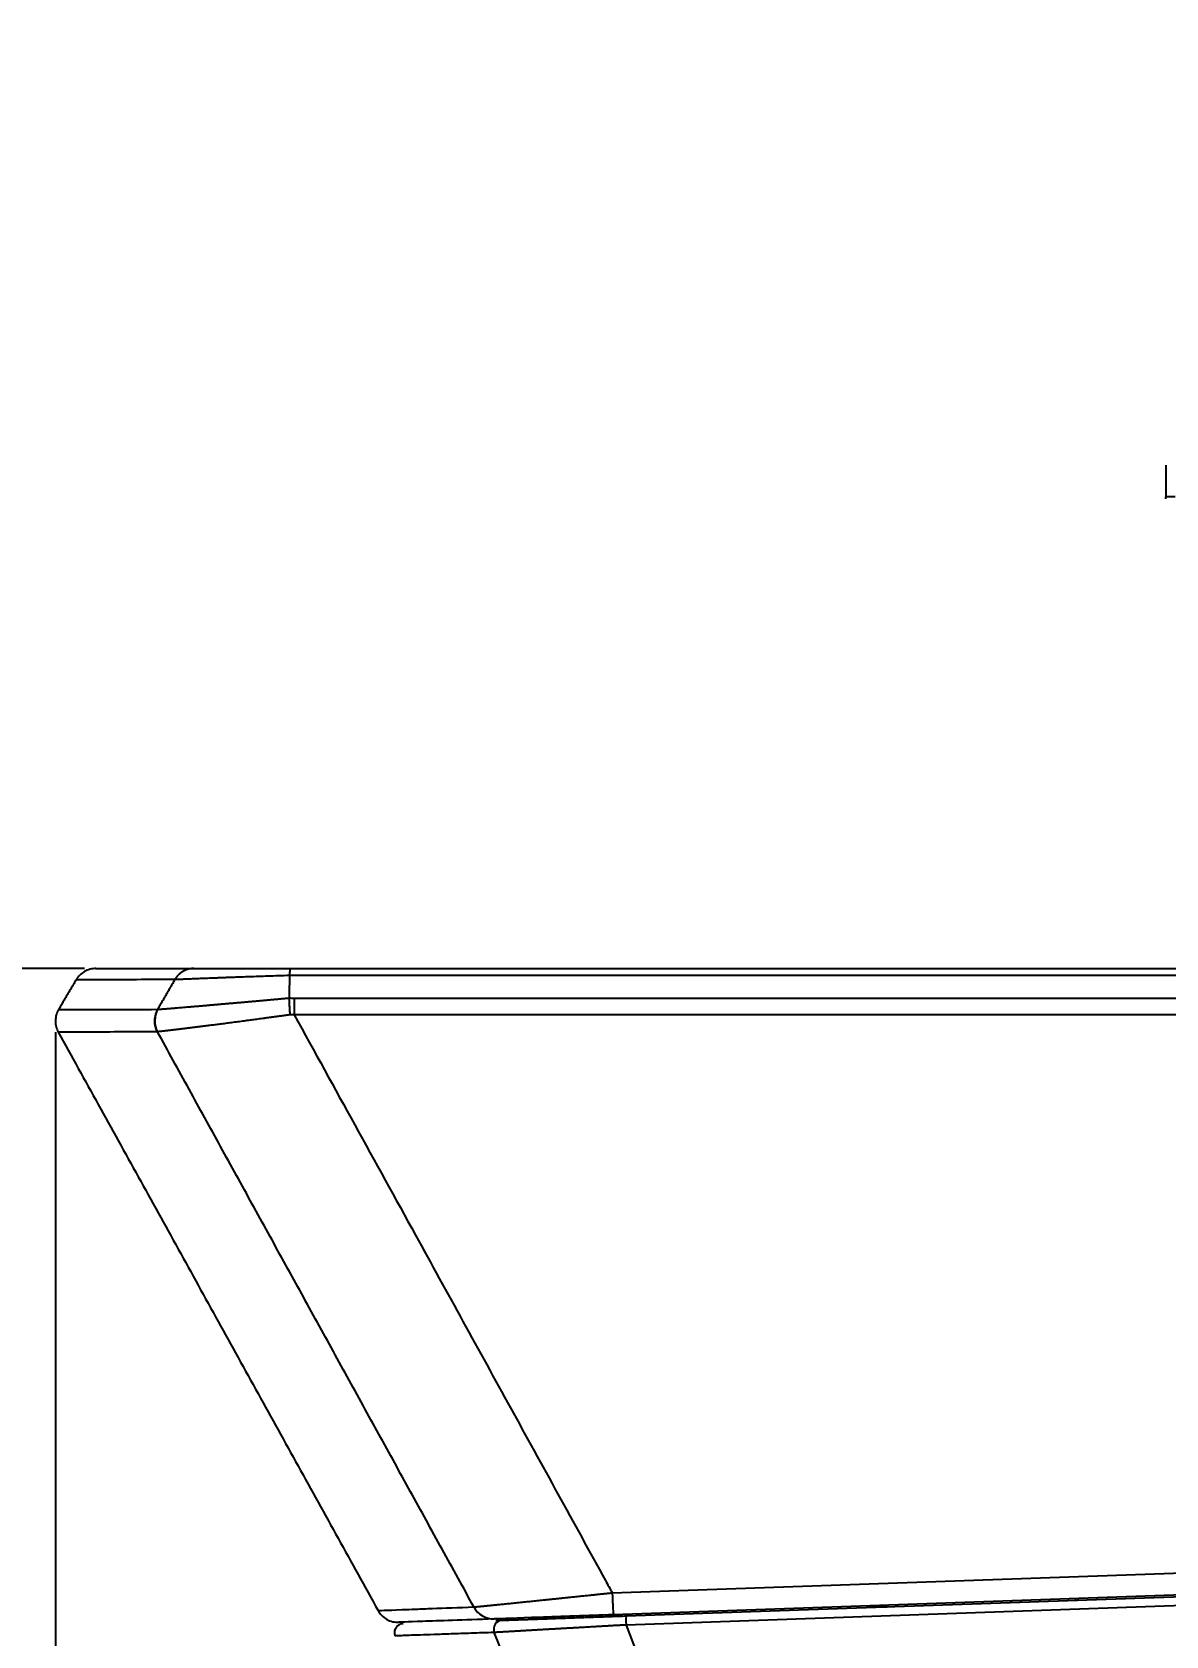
# Model space of a CAD drawing. Header units: millimetres. Extents: x 6110 to 6704, y -2661 to -1821.
# Drawn here: x 6510.3 to 6572.4, y -2432.6 to -2344.6 of the extents above; entities that cross this region are included whole.
import ezdxf

# ---------------------------------------------------------------- set-up
doc = ezdxf.new("R2010")
doc.units = ezdxf.units.MM
doc.header["$LTSCALE"] = 0.1
doc.linetypes.add('HIDDEN2', pattern=[4.7625, 3.175, -1.5875])
doc.layers.add('1', color=4, linetype='HIDDEN2', lineweight=13)
doc.layers.add('DIM', color=3, linetype='Continuous', lineweight=9)
doc.styles.get("Standard").update_dxf_attribs({"font": 'arial.ttf'})
doc.dimstyles.new('ISO-25', dxfattribs={"dimtxt": 2.5, "dimasz": 2.5, "dimexe": 1.25, "dimexo": 0.625, "dimtad": 1, "dimlfac": 5, "dimtxsty": 'Standard', "dimcen": 2.5, "dimadec": 0, "dimazin": 0, "dimtfac": 1, "dimtmove": 0, "dimatfit": 3, "dimfxl": 1, "dimarcsym": 0})

# ---------------------------------------------------------------- blocks, each defined once
blk = doc.blocks.new('*D39')
at = {"layer": 'Defpoints', "color": 0, "transparency": 16777216}
for p in [(6513.773, -2395.98), (6477.754, -2595.98), (6513.773, -2595.98)]:
    blk.add_point(p, dxfattribs=at)
at = {"layer": 'DIM', "color": 0, "lineweight": -2, "transparency": 16777216}
for p, q in [((6513.148, -2395.98), (6476.504, -2395.98)), ((6477.754, -2400.98), (6477.754, -2590.98)), ((6513.148, -2595.98), (6476.504, -2595.98))]:
    blk.add_line(p, q, dxfattribs=at)
at = {"layer": 'DIM', "color": 0, "transparency": 16777216}
for points in [[(6476.921, -2400.98), (6478.587, -2400.98), (6477.754, -2395.98)], [(6476.921, -2590.98), (6478.587, -2590.98), (6477.754, -2595.98)]]:
    blk.add_solid(points, dxfattribs=at)
at = {"layer": 'DIM', "color": 0, "transparency": 16777216, "insert": (6473.604, -2495.98), "char_height": 5, "attachment_point": 5, "rotation": 90, "bg_fill": 3, "box_fill_scale": 1.1, "bg_fill_color": 256, "bg_fill_true_color": 13158600, "bg_fill_transparency": 0}
blk.add_mtext('800( {\\fGulim|b0|i0|c129|p50;세면대 높이)}', dxfattribs=at)
blk = doc.blocks.new('*D44')
at = {"layer": 'Defpoints', "color": 0, "transparency": 16777216}
for p in [(6511.558, -2398.849), (6619.617, -2532.542), (6619.617, -2547.836)]:
    blk.add_point(p, dxfattribs=at)
at = {"layer": 'DIM', "color": 0, "lineweight": -2, "transparency": 16777216}
for p, q in [((6511.558, -2399.474), (6511.558, -2549.086)), ((6619.617, -2533.167), (6619.617, -2549.086)), ((6516.558, -2547.836), (6614.617, -2547.836))]:
    blk.add_line(p, q, dxfattribs=at)
at = {"layer": 'DIM', "color": 0, "transparency": 16777216}
for points in [[(6516.558, -2547.003), (6516.558, -2548.669), (6511.558, -2547.836)], [(6614.617, -2547.003), (6614.617, -2548.669), (6619.617, -2547.836)]]:
    blk.add_solid(points, dxfattribs=at)
at = {"layer": 'DIM', "color": 0, "transparency": 16777216, "insert": (6565.588, -2544.206), "char_height": 5, "attachment_point": 5, "bg_fill": 3, "box_fill_scale": 1.1, "bg_fill_color": 256, "bg_fill_true_color": 13158600, "bg_fill_transparency": 0}
blk.add_mtext('432,2', dxfattribs=at)

msp = doc.modelspace()

# ---------------------------------------------------------------- hatches: boundary and pattern name
at = {"layer": 'DIM'}
h = msp.add_hatch(dxfattribs=at)
h.set_pattern_fill('ANSI31', color=2)
edge = h.paths.add_edge_path()
edge.add_line((6619.617, -2595.98), (6619.617, -1962.206))
edge.add_line((6634.617, -1966.11), (6619.617, -1966.11))
edge.add_line((6634.617, -2610.98), (6634.617, -1966.11))
edge.add_line((6634.617, -2610.98), (6184.457, -2610.98))
edge.add_line((6619.617, -2595.98), (6184.457, -2595.98))
edge.add_line((6184.457, -2610.98), (6184.457, -2595.98))

# ---------------------------------------------------------------- linework, layer by layer
at = {"layer": '1', "color": 7, "linetype": 'Continuous', "lineweight": -3}
for p, q in [((6572.44, -2368.371), (6572.44, -2370.121)), ((6572.44, -2370.224), (6572.44, -2370.121)), ((6572.94, -2370.121), (6572.44, -2370.121)), ((6587.317, -2396.362), (6524.392, -2396.362)), ((6524.415, -2395.98), (6587.317, -2395.98)), ((6524.654, -2397.598), (6587.317, -2397.598)), ((6587.693, -2398.51), (6524.646, -2398.51)), ((6542.084, -2430.213), (6588.073, -2428.607)), ((6588.147, -2429.812), (6542.158, -2431.418)), ((6542.851, -2431.48), (6588.283, -2429.894)), ((6590.51, -2430.315), (6542.842, -2431.98)), ((6556.205, -2430.928), (6556.203, -2430.98)), ((6567.492, -2430.62), (6567.492, -2430.534)), ((6542.159, -2431.418), (6542.155, -2431.418)), ((6556.203, -2430.98), (6557.158, -2430.98)), ((6556.242, -2430.98), (6556.242, -2431.012))]:
    msp.add_line(p, q, dxfattribs=at)
for centre, major_axis, ratio, start_param, end_param in [((6518.217, -2398.858), (-0.072, 1.248), 0.968462, 0.976027, 2.008343), ((6524.676, -2398.466), (0, 1.25), 0.024711, 0.802851, 1.605703), ((6542.115, -2430.169), (0.044, -1.249), 0.025914, 4.746412, 6.283185), ((6535.566, -2430.398), (0.044, -1.249), 0.967772, 5.171489, 6.283185), ((6536.071, -2432.217), (0.017, -0.5), 0.964129, 3.141593, 5.027815), ((6542.868, -2431.98), (0.017, -0.5), 0.052304, 3.141593, 4.710562)]:
    msp.add_ellipse(centre, major_axis=major_axis, ratio=ratio, start_param=start_param, end_param=end_param, dxfattribs=at)
for points, degree in [([(6512.698, -2396.593), (6511.73, -2398.233)], 1), ([(6518.103, -2396.589), (6517.161, -2398.217)], 1), ([(6524.392, -2396.362), (6524.383, -2396.772), (6524.373, -2397.183), (6524.363, -2397.593)], 3), ([(6517.161, -2398.217), (6517.166, -2398.217), (6517.171, -2398.216), (6517.176, -2398.216)], 3), ([(6524.363, -2397.592), (6524.46, -2397.596), (6524.557, -2397.598), (6524.654, -2397.598)], 3), ([(6524.646, -2398.51), (6524.567, -2398.515), (6524.488, -2398.52), (6524.41, -2398.524)], 3), ([(6511.714, -2399.471), (6529.243, -2431.185)], 1), ([(6517.153, -2399.449), (6517.147, -2399.45), (6517.14, -2399.45), (6517.134, -2399.451)], 3), ([(6535.701, -2431.73), (6535.875, -2431.724), (6536.054, -2431.717)], 2), ([(6538.904, -2440.908), (6537.808, -2438.069), (6536.712, -2435.229), (6535.619, -2432.388)], 3), ([(6542.842, -2431.98), (6543.93, -2434.815), (6545.019, -2437.651), (6546.11, -2440.485)], 3)]:
    msp.add_open_spline(points, degree=degree, dxfattribs=at)
for points, degree, knots in [([(6513.773, -2395.98), (6513.665, -2395.981), (6513.452, -2396.008), (6513.146, -2396.132), (6512.883, -2396.333), (6512.752, -2396.502), (6512.696, -2396.596)], 3, [0, 0, 0, 0, 0.245749, 0.500008, 0.754263, 1, 1, 1, 1]), ([(6518.103, -2396.589), (6516.307, -2396.59), (6514.959, -2396.592), (6513.151, -2396.593), (6512.698, -2396.593), (6512.698, -2396.593)], 3, [0, 0, 0, 0, 0.500114, 0.500114, 1, 1, 1, 1]), ([(6513.773, -2395.98), (6513.773, -2395.98), (6514.225, -2395.98), (6516.017, -2395.98), (6517.36, -2395.98), (6519.142, -2395.98)], 3, [0, 0, 0, 0, 0.499986, 0.499986, 1, 1, 1, 1]), ([(6524.392, -2396.362), (6524.184, -2396.369), (6523.982, -2396.376), (6523.59, -2396.389), (6523.4, -2396.395), (6523.034, -2396.407), (6522.857, -2396.413), (6522.519, -2396.425), (6522.356, -2396.43), (6522.046, -2396.441), (6521.897, -2396.446), (6521.615, -2396.456), (6521.481, -2396.461), (6521.322, -2396.467), (6521.275, -2396.469), (6521.227, -2396.47), (6521.208, -2396.471), (6521.205, -2396.471), (6521.204, -2396.471), (6521.204, -2396.471), (6521.204, -2396.471), (6521.204, -2396.471), (6521.203, -2396.471), (6521.202, -2396.471), (6521.195, -2396.471), (6521.177, -2396.472), (6521.066, -2396.476), (6520.871, -2396.483), (6520.697, -2396.49), (6520.569, -2396.495), (6520.527, -2396.496), (6520.443, -2396.499), (6520.402, -2396.501), (6520.2, -2396.508), (6520.046, -2396.514), (6519.758, -2396.525), (6519.622, -2396.53), (6519.369, -2396.54), (6519.251, -2396.544), (6519.033, -2396.553), (6518.933, -2396.557), (6518.748, -2396.564), (6518.665, -2396.567), (6518.513, -2396.573), (6518.445, -2396.576), (6518.323, -2396.581), (6518.27, -2396.583), (6518.176, -2396.586), (6518.136, -2396.588), (6518.103, -2396.589)], 3, [0, 0, 0, 0, 0.0625, 0.0625, 0.125, 0.125, 0.1875, 0.1875, 0.25, 0.25, 0.3125, 0.3125, 0.375, 0.375, 0.390625, 0.398437, 0.399414, 0.399902, 0.399963, 0.399994, 0.399994, 0.400024, 0.400024, 0.400146, 0.400391, 0.402344, 0.40625, 0.4375, 0.46875, 0.46875, 0.484375, 0.484375, 0.5, 0.5, 0.5625, 0.5625, 0.625, 0.625, 0.6875, 0.6875, 0.75, 0.75, 0.8125, 0.8125, 0.875, 0.875, 0.9375, 0.9375, 1, 1, 1, 1]), ([(6519.142, -2395.98), (6519.434, -2395.98), (6520.192, -2395.98), (6522.095, -2395.98), (6523.239, -2395.98), (6524.415, -2395.98)], 3, [0, 0, 0, 0, 0.5, 0.5, 1, 1, 1, 1]), ([(6524.415, -2395.98), (6524.413, -2395.98), (6524.41, -2395.989), (6524.406, -2396.022), (6524.404, -2396.047), (6524.401, -2396.113), (6524.399, -2396.153), (6524.395, -2396.248), (6524.394, -2396.302), (6524.392, -2396.362)], 3, [0, 0, 0, 0, 0.25, 0.25, 0.5, 0.5, 0.75, 0.75, 1, 1, 1, 1]), ([(6511.732, -2398.231), (6511.677, -2398.325), (6511.592, -2398.522), (6511.544, -2398.849), (6511.583, -2399.176), (6511.662, -2399.376), (6511.714, -2399.471)], 3, [0, 0, 0, 0, 0.245745, 0.5, 0.754255, 1, 1, 1, 1]), ([(6511.73, -2398.233), (6511.731, -2398.233), (6512.185, -2398.232), (6514.003, -2398.227), (6515.357, -2398.223), (6517.161, -2398.217)], 3, [0, 0, 0, 0, 0.499945, 0.499945, 1, 1, 1, 1]), ([(6517.161, -2398.217), (6517.136, -2398.261), (6517.112, -2398.308), (6517.071, -2398.405), (6517.053, -2398.455), (6517.024, -2398.559), (6517.012, -2398.612), (6516.996, -2398.721), (6516.991, -2398.775), (6516.989, -2398.885), (6516.991, -2398.94), (6517.003, -2399.049), (6517.012, -2399.103), (6517.037, -2399.208), (6517.053, -2399.259), (6517.089, -2399.358), (6517.111, -2399.405), (6517.134, -2399.451)], 3, [0, 0, 0, 0, 0.125, 0.125, 0.25, 0.25, 0.375, 0.375, 0.5, 0.5, 0.625, 0.625, 0.75, 0.75, 0.875, 0.875, 1, 1, 1, 1]), ([(6517.176, -2398.216), (6517.178, -2398.216), (6517.181, -2398.216), (6517.187, -2398.215), (6517.194, -2398.215), (6517.2, -2398.214), (6517.208, -2398.214), (6517.215, -2398.213), (6517.224, -2398.212), (6517.233, -2398.212), (6517.242, -2398.211), (6517.252, -2398.21), (6517.263, -2398.209), (6517.274, -2398.209), (6517.286, -2398.208), (6517.299, -2398.207), (6517.312, -2398.206), (6517.326, -2398.205), (6517.341, -2398.204), (6517.357, -2398.203), (6517.373, -2398.201), (6517.39, -2398.2), (6517.409, -2398.199), (6517.428, -2398.197), (6517.448, -2398.196), (6517.469, -2398.194), (6517.491, -2398.193), (6517.513, -2398.191), (6517.538, -2398.189), (6517.563, -2398.187), (6517.589, -2398.185), (6517.616, -2398.183), (6517.645, -2398.181), (6517.675, -2398.179), (6517.706, -2398.176), (6517.738, -2398.174), (6517.772, -2398.171), (6517.806, -2398.168), (6517.843, -2398.165), (6517.881, -2398.162), (6517.92, -2398.159), (6517.961, -2398.156), (6518.003, -2398.153), (6518.047, -2398.149), (6518.092, -2398.145), (6518.139, -2398.142), (6518.222, -2398.135), (6518.345, -2398.125), (6518.511, -2398.111), (6518.685, -2398.096), (6518.866, -2398.081), (6519.055, -2398.065), (6519.249, -2398.048), (6519.45, -2398.031), (6519.657, -2398.013), (6519.827, -2397.998), (6519.957, -2397.987), (6520.043, -2397.979), (6520.131, -2397.972), (6520.219, -2397.964), (6520.307, -2397.956), (6520.397, -2397.948), (6520.487, -2397.94), (6520.578, -2397.932), (6520.669, -2397.924), (6520.761, -2397.916), (6520.853, -2397.908), (6520.946, -2397.9), (6521.04, -2397.892), (6521.134, -2397.884), (6521.229, -2397.876), (6521.324, -2397.867), (6521.42, -2397.859), (6521.516, -2397.851), (6521.613, -2397.842), (6521.71, -2397.834), (6521.808, -2397.825), (6521.906, -2397.817), (6521.984, -2397.81), (6522.044, -2397.805), (6522.083, -2397.801), (6522.123, -2397.798), (6522.162, -2397.794), (6522.202, -2397.791), (6522.242, -2397.787), (6522.282, -2397.784), (6522.321, -2397.78), (6522.361, -2397.777), (6522.401, -2397.773), (6522.441, -2397.77), (6522.481, -2397.766), (6522.522, -2397.763), (6522.562, -2397.759), (6522.602, -2397.755), (6522.642, -2397.752), (6522.683, -2397.748), (6522.723, -2397.745), (6522.763, -2397.741), (6522.804, -2397.737), (6522.844, -2397.734), (6522.885, -2397.73), (6522.925, -2397.726), (6522.966, -2397.723), (6523.007, -2397.719), (6523.047, -2397.715), (6523.088, -2397.712), (6523.129, -2397.708), (6523.17, -2397.704), (6523.21, -2397.7), (6523.251, -2397.697), (6523.292, -2397.693), (6523.333, -2397.689), (6523.374, -2397.685), (6523.415, -2397.682), (6523.456, -2397.678), (6523.497, -2397.674), (6523.538, -2397.67), (6523.579, -2397.666), (6523.62, -2397.663), (6523.662, -2397.659), (6523.703, -2397.655), (6523.744, -2397.651), (6523.785, -2397.647), (6523.826, -2397.644), (6523.868, -2397.64), (6523.909, -2397.636), (6523.95, -2397.632), (6523.991, -2397.628), (6524.033, -2397.624), (6524.074, -2397.62), (6524.115, -2397.616), (6524.156, -2397.613), (6524.198, -2397.609), (6524.239, -2397.605), (6524.28, -2397.601), (6524.322, -2397.597), (6524.349, -2397.594), (6524.363, -2397.593)], 3, [0, 0, 0, 0, 0.002207, 0.004567, 0.007082, 0.00975, 0.012571, 0.015546, 0.018675, 0.021956, 0.02539, 0.028977, 0.032717, 0.036609, 0.040653, 0.04485, 0.049199, 0.0537, 0.058353, 0.063157, 0.068113, 0.073221, 0.07848, 0.08389, 0.089451, 0.095164, 0.101028, 0.107042, 0.113208, 0.119524, 0.125991, 0.132609, 0.139378, 0.146297, 0.153366, 0.160587, 0.167957, 0.175479, 0.18315, 0.190972, 0.198945, 0.207067, 0.21534, 0.223763, 0.232337, 0.24106, 0.249933, 0.277846, 0.305734, 0.333595, 0.361426, 0.389224, 0.416983, 0.444699, 0.472365, 0.499977, 0.510934, 0.52188, 0.532816, 0.543743, 0.55466, 0.565568, 0.576468, 0.58736, 0.598245, 0.609123, 0.619995, 0.63086, 0.64172, 0.652574, 0.663422, 0.674266, 0.685105, 0.695939, 0.70677, 0.717596, 0.728418, 0.739237, 0.750052, 0.754373, 0.758692, 0.763012, 0.767331, 0.77165, 0.775968, 0.780286, 0.784603, 0.78892, 0.793237, 0.797553, 0.801869, 0.806185, 0.8105, 0.814815, 0.819129, 0.823443, 0.827757, 0.83207, 0.836383, 0.840696, 0.845008, 0.84932, 0.853631, 0.857943, 0.862253, 0.866564, 0.870874, 0.875184, 0.879493, 0.883802, 0.88811, 0.892419, 0.896726, 0.901034, 0.905341, 0.909648, 0.913954, 0.91826, 0.922566, 0.926871, 0.931176, 0.93548, 0.939784, 0.944088, 0.948391, 0.952694, 0.956996, 0.961299, 0.9656, 0.969902, 0.974203, 0.978503, 0.982803, 0.987103, 0.991402, 0.995701, 1, 1, 1, 1]), ([(6524.363, -2397.593), (6524.364, -2397.623), (6524.365, -2397.654), (6524.367, -2397.721), (6524.368, -2397.756), (6524.371, -2397.828), (6524.372, -2397.866), (6524.376, -2397.943), (6524.377, -2397.983), (6524.381, -2398.063), (6524.383, -2398.105), (6524.387, -2398.188), (6524.39, -2398.23), (6524.395, -2398.314), (6524.398, -2398.356), (6524.403, -2398.439), (6524.406, -2398.481), (6524.41, -2398.522)], 3, [0, 0, 0, 0, 0.125, 0.125, 0.25, 0.25, 0.375, 0.375, 0.5, 0.5, 0.625, 0.625, 0.75, 0.75, 0.875, 0.875, 1, 1, 1, 1]), ([(6524.409, -2398.52), (6524.402, -2398.521), (6524.387, -2398.523), (6524.363, -2398.526), (6524.34, -2398.529), (6524.315, -2398.533), (6524.29, -2398.536), (6524.264, -2398.54), (6524.237, -2398.543), (6524.209, -2398.547), (6524.181, -2398.551), (6524.152, -2398.555), (6524.122, -2398.559), (6524.092, -2398.563), (6524.061, -2398.567), (6524.029, -2398.572), (6523.996, -2398.576), (6523.962, -2398.581), (6523.928, -2398.585), (6523.893, -2398.59), (6523.858, -2398.595), (6523.821, -2398.6), (6523.784, -2398.605), (6523.746, -2398.61), (6523.708, -2398.615), (6523.668, -2398.621), (6523.628, -2398.626), (6523.587, -2398.632), (6523.545, -2398.637), (6523.503, -2398.643), (6523.46, -2398.649), (6523.416, -2398.655), (6523.372, -2398.661), (6523.326, -2398.667), (6523.28, -2398.673), (6523.233, -2398.68), (6523.139, -2398.692), (6523.001, -2398.711), (6522.824, -2398.735), (6522.658, -2398.757), (6522.505, -2398.778), (6522.363, -2398.797), (6522.233, -2398.814), (6522.114, -2398.83), (6521.914, -2398.857), (6521.637, -2398.894), (6521.287, -2398.94), (6520.958, -2398.983), (6520.649, -2399.023), (6520.362, -2399.06), (6520.095, -2399.094), (6519.912, -2399.116), (6519.805, -2399.13), (6519.765, -2399.135), (6519.725, -2399.14), (6519.685, -2399.145), (6519.646, -2399.15), (6519.607, -2399.154), (6519.569, -2399.159), (6519.53, -2399.164), (6519.492, -2399.169), (6519.454, -2399.174), (6519.416, -2399.179), (6519.379, -2399.183), (6519.342, -2399.188), (6519.305, -2399.193), (6519.268, -2399.197), (6519.232, -2399.202), (6519.196, -2399.206), (6519.161, -2399.211), (6519.125, -2399.215), (6519.09, -2399.22), (6519.055, -2399.224), (6519.02, -2399.229), (6518.986, -2399.233), (6518.952, -2399.237), (6518.918, -2399.241), (6518.885, -2399.246), (6518.852, -2399.25), (6518.819, -2399.254), (6518.786, -2399.258), (6518.754, -2399.262), (6518.722, -2399.266), (6518.69, -2399.27), (6518.659, -2399.274), (6518.628, -2399.278), (6518.597, -2399.282), (6518.567, -2399.286), (6518.536, -2399.289), (6518.506, -2399.293), (6518.477, -2399.297), (6518.447, -2399.3), (6518.418, -2399.304), (6518.39, -2399.307), (6518.361, -2399.311), (6518.333, -2399.314), (6518.305, -2399.318), (6518.278, -2399.321), (6518.25, -2399.324), (6518.223, -2399.328), (6518.197, -2399.331), (6518.17, -2399.334), (6518.144, -2399.337), (6518.119, -2399.34), (6518.093, -2399.343), (6518.068, -2399.346), (6518.043, -2399.349), (6518.019, -2399.352), (6517.994, -2399.355), (6517.97, -2399.358), (6517.947, -2399.361), (6517.923, -2399.363), (6517.9, -2399.366), (6517.877, -2399.369), (6517.855, -2399.371), (6517.833, -2399.374), (6517.811, -2399.377), (6517.789, -2399.379), (6517.768, -2399.381), (6517.747, -2399.384), (6517.726, -2399.386), (6517.706, -2399.389), (6517.686, -2399.391), (6517.666, -2399.393), (6517.647, -2399.395), (6517.627, -2399.397), (6517.608, -2399.4), (6517.59, -2399.402), (6517.571, -2399.404), (6517.553, -2399.406), (6517.536, -2399.408), (6517.518, -2399.41), (6517.501, -2399.411), (6517.484, -2399.413), (6517.468, -2399.415), (6517.451, -2399.417), (6517.435, -2399.419), (6517.419, -2399.42), (6517.404, -2399.422), (6517.389, -2399.424), (6517.374, -2399.425), (6517.359, -2399.427), (6517.345, -2399.428), (6517.331, -2399.43), (6517.317, -2399.431), (6517.304, -2399.433), (6517.29, -2399.434), (6517.277, -2399.436), (6517.265, -2399.437), (6517.252, -2399.438), (6517.24, -2399.44), (6517.228, -2399.441), (6517.217, -2399.442), (6517.205, -2399.444), (6517.194, -2399.445), (6517.183, -2399.446), (6517.173, -2399.447), (6517.163, -2399.448), (6517.156, -2399.449), (6517.153, -2399.449)], 3, [0, 0, 0, 0, 0.002277, 0.004628, 0.007054, 0.009555, 0.01213, 0.014781, 0.017506, 0.020307, 0.023184, 0.026136, 0.029165, 0.032269, 0.03545, 0.038708, 0.042042, 0.045453, 0.048942, 0.052508, 0.056152, 0.059874, 0.063674, 0.067552, 0.071509, 0.075545, 0.079659, 0.083854, 0.088127, 0.092481, 0.096914, 0.101428, 0.106022, 0.110697, 0.115452, 0.120289, 0.125208, 0.144777, 0.163243, 0.180586, 0.196787, 0.211833, 0.22571, 0.238405, 0.249911, 0.29017, 0.329009, 0.366365, 0.402184, 0.436422, 0.469042, 0.500016, 0.505165, 0.510306, 0.515441, 0.520569, 0.525691, 0.530805, 0.535913, 0.541013, 0.546106, 0.551192, 0.556271, 0.561342, 0.566406, 0.571462, 0.576511, 0.581552, 0.586585, 0.59161, 0.596627, 0.601636, 0.606637, 0.61163, 0.616615, 0.621591, 0.626559, 0.631519, 0.63647, 0.641412, 0.646346, 0.65127, 0.656186, 0.661094, 0.665992, 0.670881, 0.675761, 0.680632, 0.685494, 0.690346, 0.695189, 0.700023, 0.704847, 0.709662, 0.714467, 0.719262, 0.724048, 0.728824, 0.73359, 0.738346, 0.743092, 0.747829, 0.752555, 0.757271, 0.761977, 0.766673, 0.771358, 0.776034, 0.780699, 0.785353, 0.789998, 0.794631, 0.799254, 0.803867, 0.808469, 0.813061, 0.817641, 0.822211, 0.82677, 0.831319, 0.835857, 0.840383, 0.844899, 0.849404, 0.853898, 0.858381, 0.862853, 0.867314, 0.871763, 0.876202, 0.88063, 0.885046, 0.889451, 0.893845, 0.898228, 0.902599, 0.906959, 0.911308, 0.915646, 0.919972, 0.924287, 0.92859, 0.932882, 0.937163, 0.941432, 0.94569, 0.949937, 0.954172, 0.958395, 0.962607, 0.966808, 0.970997, 0.975175, 0.979341, 0.983496, 0.987639, 0.991771, 0.995891, 1, 1, 1, 1]), ([(6524.646, -2398.51), (6526.863, -2402.541), (6529.081, -2406.572), (6533.034, -2413.759), (6534.769, -2416.914), (6538.24, -2423.224), (6539.976, -2426.38), (6541.835, -2429.761), (6541.959, -2429.987), (6542.084, -2430.213)], 3, [0, 0, 0, 0, 0.381485, 0.381485, 0.680051, 0.680051, 0.978618, 0.978618, 1, 1, 1, 1]), ([(6517.134, -2399.451), (6515.358, -2399.458), (6513.997, -2399.463), (6512.176, -2399.47), (6511.715, -2399.472), (6511.715, -2399.472)], 3, [0, 0, 0, 0, 0.500124, 0.500124, 1, 1, 1, 1]), ([(6534.502, -2430.989), (6533.922, -2429.936), (6532.763, -2427.829), (6531.026, -2424.669), (6529.289, -2421.512), (6527.553, -2418.355), (6525.818, -2415.201), (6524.083, -2412.047), (6522.349, -2408.896), (6520.617, -2405.746), (6518.884, -2402.597), (6517.73, -2400.498), (6517.153, -2399.449)], 3, [0, 0, 0, 0, 0.100215, 0.200382, 0.300501, 0.400573, 0.500596, 0.600572, 0.700501, 0.800381, 0.900214, 1, 1, 1, 1]), ([(6534.502, -2430.989), (6534.503, -2430.989), (6534.507, -2430.989), (6534.512, -2430.988), (6534.517, -2430.988), (6534.522, -2430.987), (6534.528, -2430.987), (6534.533, -2430.986), (6534.538, -2430.986), (6534.544, -2430.985), (6534.55, -2430.985), (6534.555, -2430.984), (6534.561, -2430.984), (6534.567, -2430.983), (6534.573, -2430.983), (6534.579, -2430.982), (6534.585, -2430.981), (6534.591, -2430.981), (6534.597, -2430.98), (6534.603, -2430.98), (6534.609, -2430.979), (6534.615, -2430.979), (6534.622, -2430.978), (6534.628, -2430.977), (6534.635, -2430.977), (6534.641, -2430.976), (6534.648, -2430.976), (6534.655, -2430.975), (6534.661, -2430.974), (6534.668, -2430.974), (6534.675, -2430.973), (6534.682, -2430.972), (6534.689, -2430.972), (6534.696, -2430.971), (6534.703, -2430.97), (6534.71, -2430.97), (6534.718, -2430.969), (6534.725, -2430.968), (6534.733, -2430.967), (6534.74, -2430.967), (6534.748, -2430.966), (6534.755, -2430.965), (6534.763, -2430.965), (6534.771, -2430.964), (6534.778, -2430.963), (6534.786, -2430.962), (6534.794, -2430.962), (6534.802, -2430.961), (6534.81, -2430.96), (6534.818, -2430.959), (6534.827, -2430.958), (6534.835, -2430.958), (6534.843, -2430.957), (6534.851, -2430.956), (6534.86, -2430.955), (6534.868, -2430.954), (6534.877, -2430.953), (6534.886, -2430.953), (6534.894, -2430.952), (6534.903, -2430.951), (6534.912, -2430.95), (6534.921, -2430.949), (6534.93, -2430.948), (6534.939, -2430.947), (6534.948, -2430.946), (6534.957, -2430.946), (6534.967, -2430.945), (6534.976, -2430.944), (6534.985, -2430.943), (6534.995, -2430.942), (6535.004, -2430.941), (6535.014, -2430.94), (6535.023, -2430.939), (6535.033, -2430.938), (6535.043, -2430.937), (6535.053, -2430.936), (6535.062, -2430.935), (6535.072, -2430.934), (6535.082, -2430.933), (6535.093, -2430.932), (6535.103, -2430.931), (6535.113, -2430.93), (6535.123, -2430.929), (6535.134, -2430.928), (6535.144, -2430.927), (6535.154, -2430.926), (6535.165, -2430.925), (6535.176, -2430.924), (6535.186, -2430.923), (6535.197, -2430.922), (6535.208, -2430.921), (6535.219, -2430.92), (6535.23, -2430.918), (6535.241, -2430.917), (6535.252, -2430.916), (6535.263, -2430.915), (6535.274, -2430.914), (6535.285, -2430.913), (6535.296, -2430.912), (6535.308, -2430.911), (6535.319, -2430.909), (6535.331, -2430.908), (6535.342, -2430.907), (6535.354, -2430.906), (6535.366, -2430.905), (6535.377, -2430.904), (6535.389, -2430.902), (6535.401, -2430.901), (6535.413, -2430.9), (6535.425, -2430.899), (6535.437, -2430.898), (6535.449, -2430.896), (6535.462, -2430.895), (6535.474, -2430.894), (6535.486, -2430.893), (6535.499, -2430.891), (6535.511, -2430.89), (6535.524, -2430.889), (6535.536, -2430.888), (6535.549, -2430.886), (6535.632, -2430.878), (6535.796, -2430.862), (6536.055, -2430.836), (6536.338, -2430.807), (6536.647, -2430.775), (6536.98, -2430.741), (6537.262, -2430.712), (6537.483, -2430.69), (6537.637, -2430.674), (6537.798, -2430.658), (6537.966, -2430.641), (6538.142, -2430.622), (6538.326, -2430.604), (6538.518, -2430.584), (6538.717, -2430.563), (6538.925, -2430.542), (6539.139, -2430.519), (6539.361, -2430.496), (6539.586, -2430.473), (6539.829, -2430.448), (6540.107, -2430.419), (6540.443, -2430.384), (6540.714, -2430.356), (6540.899, -2430.336), (6540.979, -2430.328), (6541.056, -2430.32), (6541.132, -2430.312), (6541.206, -2430.304), (6541.278, -2430.297), (6541.348, -2430.289), (6541.416, -2430.282), (6541.482, -2430.275), (6541.547, -2430.269), (6541.609, -2430.262), (6541.669, -2430.256), (6541.728, -2430.25), (6541.784, -2430.244), (6541.839, -2430.238), (6541.891, -2430.233), (6541.942, -2430.227), (6541.991, -2430.222), (6542.038, -2430.218), (6542.069, -2430.214), (6542.084, -2430.213)], 3, [0, 0, 0, 0, 0.00202, 0.004041, 0.006064, 0.008089, 0.010116, 0.012144, 0.014174, 0.016205, 0.018239, 0.020274, 0.02231, 0.024349, 0.026388, 0.02843, 0.030473, 0.032518, 0.034565, 0.036613, 0.038663, 0.040714, 0.042767, 0.044822, 0.046878, 0.048936, 0.050996, 0.053057, 0.05512, 0.057185, 0.059251, 0.061318, 0.063387, 0.065458, 0.067531, 0.069604, 0.07168, 0.073757, 0.075836, 0.077916, 0.079998, 0.082081, 0.084166, 0.086252, 0.08834, 0.09043, 0.092521, 0.094613, 0.096707, 0.098803, 0.1009, 0.102999, 0.105099, 0.1072, 0.109303, 0.111408, 0.113514, 0.115622, 0.117731, 0.119841, 0.121953, 0.124066, 0.126181, 0.128297, 0.130415, 0.132534, 0.134655, 0.136777, 0.1389, 0.141025, 0.143151, 0.145279, 0.147408, 0.149538, 0.15167, 0.153803, 0.155937, 0.158073, 0.160211, 0.162349, 0.164489, 0.16663, 0.168773, 0.170917, 0.173062, 0.175209, 0.177357, 0.179506, 0.181657, 0.183809, 0.185962, 0.188116, 0.190272, 0.192429, 0.194587, 0.196747, 0.198908, 0.20107, 0.203233, 0.205397, 0.207563, 0.20973, 0.211898, 0.214068, 0.216238, 0.21841, 0.220583, 0.222758, 0.224933, 0.22711, 0.229287, 0.231466, 0.233646, 0.235828, 0.23801, 0.240194, 0.242378, 0.244564, 0.246751, 0.248939, 0.251128, 0.28998, 0.329984, 0.371116, 0.413341, 0.456617, 0.500895, 0.518472, 0.536658, 0.555448, 0.574837, 0.594817, 0.615381, 0.636521, 0.658225, 0.680483, 0.703283, 0.726611, 0.750453, 0.773283, 0.801736, 0.835694, 0.874997, 0.883127, 0.891053, 0.898777, 0.906298, 0.913619, 0.92074, 0.927662, 0.934386, 0.940914, 0.947245, 0.953382, 0.959325, 0.965075, 0.970633, 0.976, 0.981176, 0.986164, 0.990963, 0.995575, 1, 1, 1, 1]), ([(6529.243, -2431.185), (6529.244, -2431.185), (6529.691, -2431.168), (6530.795, -2431.127), (6531.043, -2431.118), (6531.593, -2431.097), (6532.498, -2431.064), (6533.639, -2431.021), (6534.502, -2430.989)], 3, [0, 0, 0, 0, 0.49988, 0.49988, 0.62491, 0.62491, 0.74994, 1, 1, 1, 1]), ([(6529.243, -2431.185), (6529.299, -2431.286), (6529.435, -2431.468), (6529.713, -2431.683), (6530.04, -2431.811), (6530.266, -2431.833), (6530.381, -2431.83)], 3, [0, 0, 0, 0, 0.245206, 0.5, 0.754794, 1, 1, 1, 1]), ([(6535.61, -2431.647), (6533.872, -2431.708), (6532.568, -2431.753), (6530.821, -2431.814), (6530.381, -2431.83), (6530.381, -2431.83)], 3, [0, 0, 0, 0, 0.500039, 0.500039, 1, 1, 1, 1]), ([(6542.158, -2431.418), (6541.428, -2431.444), (6540.717, -2431.469), (6539.335, -2431.517), (6538.677, -2431.54), (6536.904, -2431.602), (6535.979, -2431.634), (6535.61, -2431.647)], 3, [0, 0, 0, 0, 0.25, 0.25, 0.5, 0.5, 1, 1, 1, 1]), ([(6536.054, -2431.717), (6536.358, -2431.707), (6537.028, -2431.683), (6537.684, -2431.661), (6538.606, -2431.628), (6539.52, -2431.596), (6540.613, -2431.558), (6541.696, -2431.52), (6542.851, -2431.48)], 2, [0, 0, 0, 0.25, 0.25, 0.5, 0.5, 0.75, 0.75, 1, 1, 1]), ([(6530.625, -2431.907), (6530.589, -2431.908), (6530.516, -2431.919), (6530.408, -2431.96), (6530.307, -2432.029), (6530.223, -2432.124), (6530.166, -2432.237), (6530.14, -2432.357), (6530.143, -2432.473), (6530.16, -2432.544), (6530.172, -2432.578)], 3, [0, 0, 0, 0, 0.11325, 0.23596, 0.365969, 0.499982, 0.633998, 0.764013, 0.886734, 1, 1, 1, 1]), ([(6535.619, -2432.388), (6535.169, -2432.404), (6534.326, -2432.433), (6533.225, -2432.471), (6532.291, -2432.504), (6531.524, -2432.53), (6530.926, -2432.551), (6530.496, -2432.566), (6530.235, -2432.575), (6530.173, -2432.577), (6530.172, -2432.577), (6530.172, -2432.577)], 3, [0, 0, 0, 0, 0.124405, 0.248811, 0.373216, 0.497621, 0.622027, 0.746432, 0.870837, 0.995242, 1, 1, 1, 1]), ([(6542.842, -2431.98), (6542.837, -2431.98), (6542.826, -2431.981), (6542.806, -2431.982), (6542.781, -2431.983), (6542.751, -2431.985), (6542.716, -2431.986), (6542.675, -2431.988), (6542.63, -2431.991), (6542.579, -2431.993), (6542.523, -2431.996), (6542.461, -2431.999), (6542.395, -2432.003), (6542.323, -2432.007), (6542.246, -2432.011), (6542.163, -2432.015), (6542.075, -2432.02), (6541.982, -2432.025), (6541.884, -2432.031), (6541.78, -2432.037), (6541.671, -2432.043), (6541.556, -2432.05), (6541.437, -2432.057), (6541.312, -2432.064), (6541.182, -2432.071), (6541.047, -2432.079), (6540.907, -2432.087), (6540.762, -2432.096), (6540.612, -2432.104), (6540.473, -2432.112), (6540.347, -2432.119), (6540.236, -2432.125), (6540.128, -2432.132), (6540.021, -2432.138), (6539.917, -2432.144), (6539.814, -2432.149), (6539.714, -2432.155), (6539.615, -2432.161), (6539.519, -2432.166), (6539.425, -2432.172), (6539.333, -2432.177), (6539.243, -2432.182), (6539.156, -2432.187), (6539.07, -2432.191), (6538.986, -2432.196), (6538.905, -2432.201), (6538.825, -2432.205), (6538.748, -2432.209), (6538.673, -2432.214), (6538.599, -2432.218), (6538.528, -2432.222), (6538.459, -2432.225), (6538.391, -2432.229), (6538.334, -2432.232), (6538.285, -2432.235), (6538.245, -2432.238), (6538.205, -2432.24), (6538.166, -2432.242), (6538.126, -2432.244), (6538.087, -2432.247), (6538.049, -2432.249), (6538.01, -2432.251), (6537.972, -2432.253), (6537.934, -2432.256), (6537.897, -2432.258), (6537.859, -2432.26), (6537.822, -2432.262), (6537.785, -2432.264), (6537.749, -2432.266), (6537.713, -2432.269), (6537.677, -2432.271), (6537.641, -2432.273), (6537.605, -2432.275), (6537.57, -2432.277), (6537.535, -2432.279), (6537.501, -2432.281), (6537.467, -2432.283), (6537.433, -2432.285), (6537.399, -2432.287), (6537.366, -2432.289), (6537.332, -2432.291), (6537.3, -2432.293), (6537.267, -2432.295), (6537.235, -2432.297), (6537.203, -2432.299), (6537.171, -2432.301), (6537.14, -2432.303), (6537.109, -2432.305), (6537.078, -2432.307), (6537.047, -2432.308), (6537.017, -2432.31), (6536.987, -2432.312), (6536.957, -2432.314), (6536.928, -2432.315), (6536.899, -2432.317), (6536.87, -2432.319), (6536.842, -2432.321), (6536.814, -2432.322), (6536.786, -2432.324), (6536.758, -2432.325), (6536.731, -2432.327), (6536.704, -2432.329), (6536.677, -2432.33), (6536.651, -2432.332), (6536.625, -2432.333), (6536.599, -2432.335), (6536.574, -2432.336), (6536.548, -2432.338), (6536.524, -2432.339), (6536.499, -2432.34), (6536.475, -2432.342), (6536.451, -2432.343), (6536.427, -2432.344), (6536.403, -2432.346), (6536.38, -2432.347), (6536.357, -2432.348), (6536.335, -2432.35), (6536.313, -2432.351), (6536.291, -2432.352), (6536.269, -2432.353), (6536.248, -2432.354), (6536.226, -2432.356), (6536.206, -2432.357), (6536.185, -2432.358), (6536.165, -2432.359), (6536.145, -2432.36), (6536.125, -2432.361), (6536.106, -2432.362), (6536.087, -2432.363), (6536.068, -2432.364), (6536.049, -2432.365), (6536.031, -2432.366), (6536.013, -2432.367), (6535.995, -2432.368), (6535.978, -2432.369), (6535.961, -2432.37), (6535.944, -2432.371), (6535.927, -2432.371), (6535.911, -2432.372), (6535.895, -2432.373), (6535.879, -2432.374), (6535.864, -2432.375), (6535.848, -2432.376), (6535.833, -2432.376), (6535.819, -2432.377), (6535.804, -2432.378), (6535.79, -2432.379), (6535.776, -2432.379), (6535.762, -2432.38), (6535.749, -2432.381), (6535.736, -2432.382), (6535.723, -2432.382), (6535.71, -2432.383), (6535.698, -2432.384), (6535.686, -2432.384), (6535.674, -2432.385), (6535.663, -2432.386), (6535.651, -2432.386), (6535.64, -2432.387), (6535.629, -2432.388), (6535.622, -2432.388), (6535.619, -2432.388)], 3, [0, 0, 0, 0, 0.001503, 0.003531, 0.006086, 0.009169, 0.012781, 0.016925, 0.021604, 0.026819, 0.032573, 0.03887, 0.045713, 0.053105, 0.06105, 0.069553, 0.078616, 0.088245, 0.098444, 0.109216, 0.120567, 0.132501, 0.145023, 0.158136, 0.171845, 0.186155, 0.201068, 0.216589, 0.232721, 0.249467, 0.26176, 0.273901, 0.285888, 0.297719, 0.309392, 0.320904, 0.332254, 0.34344, 0.354461, 0.365314, 0.375998, 0.386513, 0.396856, 0.407026, 0.417022, 0.426843, 0.436489, 0.445957, 0.455248, 0.46436, 0.473293, 0.482046, 0.490618, 0.49901, 0.504207, 0.509397, 0.51458, 0.519756, 0.524924, 0.530085, 0.535238, 0.540384, 0.545522, 0.550652, 0.555774, 0.560889, 0.565995, 0.571093, 0.576182, 0.581264, 0.586336, 0.591401, 0.596456, 0.601503, 0.606542, 0.611571, 0.616591, 0.621603, 0.626605, 0.631598, 0.636582, 0.641556, 0.646521, 0.651477, 0.656423, 0.661359, 0.666286, 0.671202, 0.676109, 0.681006, 0.685893, 0.69077, 0.695637, 0.700493, 0.70534, 0.710176, 0.715001, 0.719816, 0.724621, 0.729415, 0.734198, 0.73897, 0.743732, 0.748483, 0.753223, 0.757952, 0.762671, 0.767378, 0.772074, 0.776758, 0.781432, 0.786094, 0.790745, 0.795385, 0.800014, 0.80463, 0.809236, 0.81383, 0.818412, 0.822983, 0.827542, 0.832089, 0.836625, 0.841148, 0.84566, 0.85016, 0.854649, 0.859125, 0.86359, 0.868042, 0.872482, 0.876911, 0.881327, 0.885731, 0.890124, 0.894504, 0.898871, 0.903227, 0.90757, 0.911902, 0.91622, 0.920527, 0.924821, 0.929103, 0.933373, 0.93763, 0.941875, 0.946108, 0.950328, 0.954536, 0.958731, 0.962914, 0.967085, 0.971243, 0.975388, 0.979521, 0.983642, 0.98775, 0.991846, 0.995929, 1, 1, 1, 1])]:
    msp.add_open_spline(points, degree=degree, knots=knots, dxfattribs=at)
msp.add_rational_spline([(6519.142, -2395.98), (6518.455, -2395.98), (6518.103, -2396.589)], [1, 0.869819612543, 0.999997414095], degree=2, dxfattribs=at)

# ---------------------------------------------------------------- next in the draw order: dimensions: what is measured, and where the dimension line sits
at = {"layer": 'DIM'}
dim = msp.add_linear_dim(base=(6477.754, -2595.98), p1=(6513.773, -2395.98), p2=(6513.773, -2595.98), angle=90, text='<>( {\\fGulim|b0|i0|c129|p50;세면대 높이)}', dimstyle='ISO-25', override={"dimtxt": 5, "dimasz": 5, "dimdec": 1, "dimlfac": 4, "dimadec": 1, "dimtdec": 1, "dimfxl": 1.25, "dimtfill": 1}, dxfattribs=at)
dim.commit()
dim.dimension.update_dxf_attribs({"geometry": '*D39', "text_midpoint": (6473.604, -2495.98)})

# ---------------------------------------------------------------- next in the draw order: dimensions: what is measured, and where the dimension line sits
dim = msp.add_linear_dim(base=(6619.617, -2547.836), p1=(6511.558, -2398.849), p2=(6619.617, -2532.542), dimstyle='ISO-25', override={"dimtxt": 5, "dimasz": 5, "dimdec": 1, "dimlfac": 4, "dimadec": 1, "dimtdec": 1, "dimfxl": 1.25, "dimtfill": 1}, dxfattribs=at)
dim.commit()
dim.dimension.update_dxf_attribs({"geometry": '*D44', "text_midpoint": (6565.588, -2544.206)})

doc.saveas('drawing.dxf')
